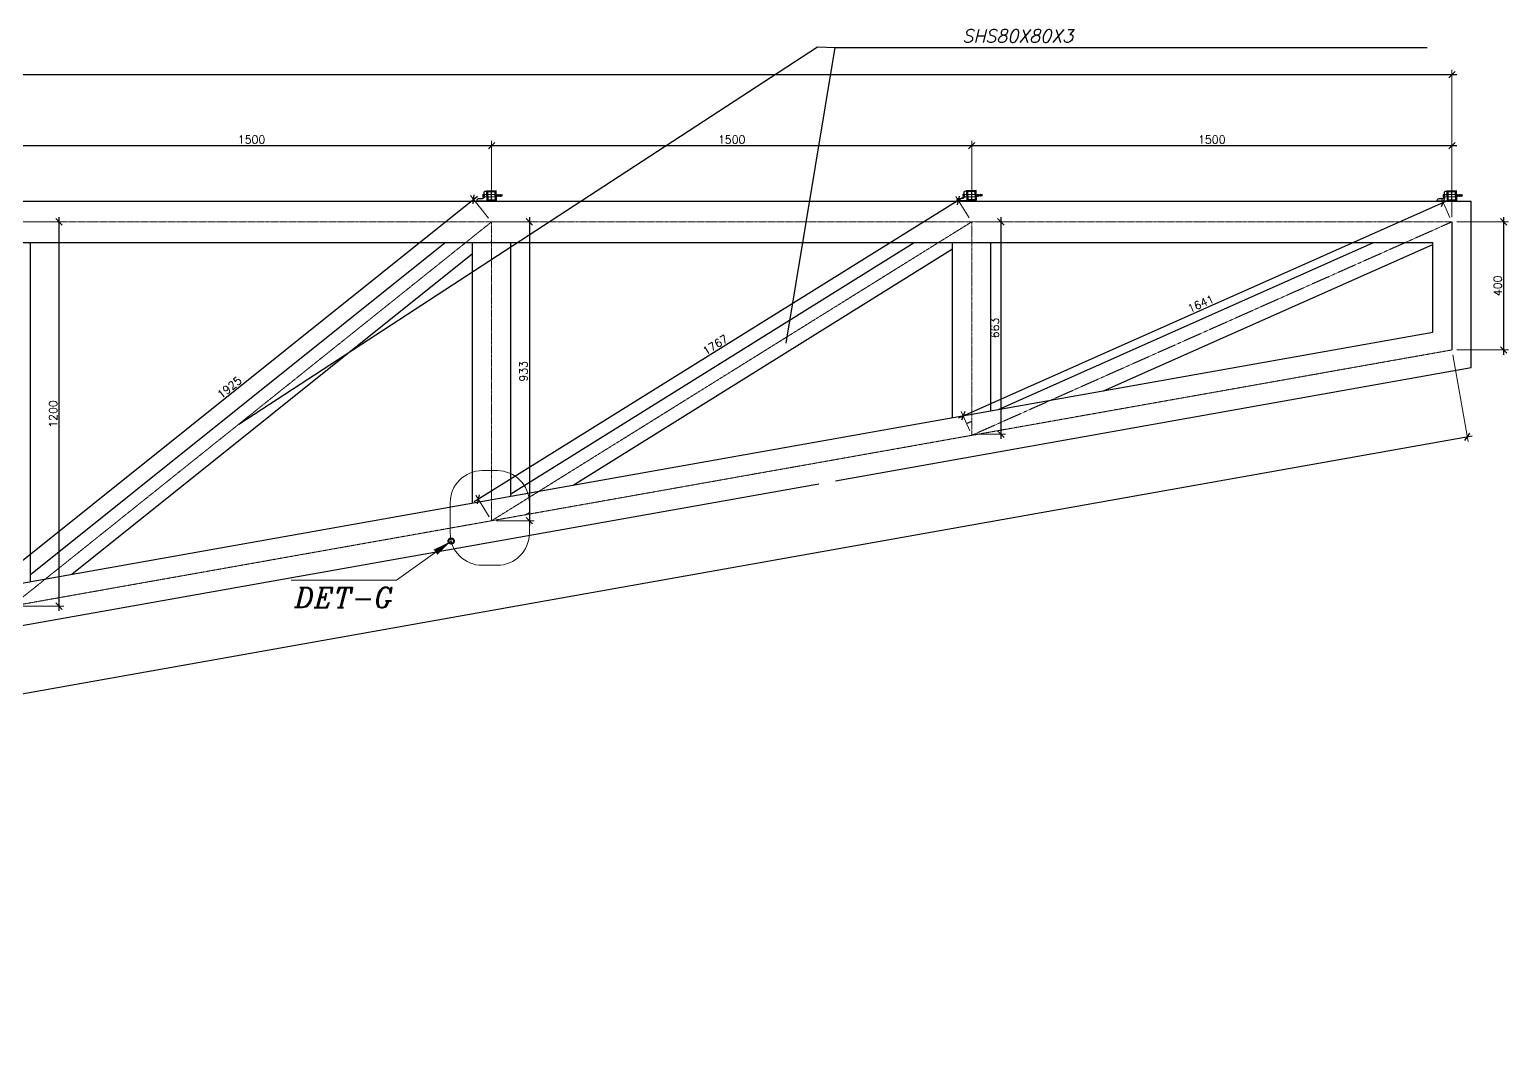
# Model space of a CAD drawing. Extents: x 60675 to 406257, y -6788 to 756297.
# Drawn here: x 398037 to 402657, y 742609 to 745762 of the extents above; entities that cross this region are included whole.
import ezdxf

# ---------------------------------------------------------------- set-up
doc = ezdxf.new("R2010")
doc.units = 0
for name, pattern in [('CENTER2', [1.125, 0.75, -0.125, 0.125, -0.125]), ('CENTERX2', [101.6, 63.5, -12.7, 12.7, -12.7]), ('CONTINU', [0])]:
    doc.linetypes.add(name, pattern=pattern)
doc.layers.get('0').update_dxf_attribs({"linetype": 'CONTINUOUS'})
doc.layers.get('Defpoints').update_dxf_attribs({"linetype": 'CONTINUOUS'})
for name, color, linetype, lineweight in [('Axis', 144, 'CENTERX2', 9), ('DIM', 247, 'CONTINUOUS', 20), ('TEXT', 7, 'CONTINUOUS', 25)]:
    doc.layers.add(name, color=color, linetype=linetype, lineweight=lineweight)
for name, color, linetype in [('bolt', 4, 'CONTINUOUS'), ('HATC H', 8, 'CONTINUOUS'), ('TRUSS-LAYOUT', 30, 'CONTINUOUS')]:
    doc.layers.add(name, color=color, linetype=linetype)
doc.styles.add('bold 1', font='italic.shx', dxfattribs={"height": 150})
doc.styles.add('BOLDTEXT4', font='italic.shx')
doc.styles.add('DIM50', font='romans.shx')
doc.styles.add('TEXT50-2.25', font='romans.shx')
doc.dimstyles.new('DIM 1-5A', dxfattribs={"dimtxt": 11.25, "dimasz": 10, "dimexe": 7.5, "dimexo": 7.5, "dimgap": 2.5, "dimtad": 1, "dimdec": 0, "dimzin": 0, "dimdsep": 46, "dimtxsty": 'DIM50', "dimblk": 'OBLIQUE', "dimcen": 2.5, "dimdle": 7.5, "dimclrd": 9, "dimclre": 9, "dimclrt": 3, "dimazin": 0, "dimtfac": 1, "dimtdec": 0, "dimtix": 1, "dimtofl": 0, "dimtmove": 0, "dimatfit": 3, "dimfxl": 1, "dimtolj": 1, "dimtzin": 0, "dimarcsym": 0})
doc.dimstyles.new('DIM-10', dxfattribs={"dimtxt": 25, "dimasz": 20, "dimexe": 15, "dimexo": 15, "dimgap": 6, "dimtad": 1, "dimdec": 0, "dimzin": 0, "dimdsep": 46, "dimtxsty": 'TEXT50-2.25', "dimblk1": 'OBLIQUE', "dimblk2": 'OBLIQUE', "dimsah": 1, "dimcen": 5, "dimdle": 15, "dimclrd": 9, "dimclre": 9, "dimclrt": 3, "dimadec": 0, "dimazin": 0, "dimtfac": 1, "dimtdec": 0, "dimtix": 1, "dimtmove": 0, "dimatfit": 0, "dimfxl": 1, "dimtolj": 1, "dimtzin": 0, "dimlwe": -1, "dimarcsym": 0})
doc.dimstyles.new('DIM-100', dxfattribs={"dimtxt": 200, "dimasz": 100, "dimexe": 75, "dimexo": 75, "dimgap": 30, "dimtad": 1, "dimdec": 0, "dimzin": 0, "dimdsep": 46, "dimtxsty": 'TEXT50-2.25', "dimblk1": 'OBLIQUE', "dimblk2": 'OBLIQUE', "dimsah": 1, "dimcen": 25, "dimdle": 75, "dimclrd": 9, "dimclre": 9, "dimclrt": 3, "dimazin": 0, "dimtfac": 1, "dimtdec": 0, "dimtmove": 0, "dimatfit": 0, "dimfxl": 1, "dimtolj": 1, "dimtzin": 0, "dimlwe": -1, "dimarcsym": 0})

# ---------------------------------------------------------------- blocks, each defined once
blk = doc.blocks.new('GREWQO')
at = {"layer": 'bolt'}
blk.add_lwpolyline([(7765238.7, 1689369.7), (7765267.9, 1689362), (7765268.6, 1689364.5, 0.414214), (7765265, 1689370.6), (7765252.8, 1689373.8, -0.414214), (7765249.2, 1689380), (7765252.4, 1689392.2, 0.414214), (7765248.8, 1689398.3), (7765246.4, 1689399)], format="xyb", close=True, dxfattribs=at)
for points in [[(7765215.5, 1689388.4), (7765217, 1689394.2)], [(7765251.1, 1689387.3), (7765248.6, 1689377.5), (7765251.5, 1689376.7), (7765254.1, 1689386.6), (7765251.2, 1689387.4)]]:
    blk.add_lwpolyline(points, dxfattribs=at)
blk.add_lwpolyline([(7765215.5, 1689388.4), (7765217, 1689394.2), (7765250.6, 1689385.4), (7765249.1, 1689379.5)], close=True, dxfattribs=at)
at = {"layer": 'HATC H'}
blk.add_line((7765197.5, 1689399.4, 334.8), (7765196, 1689393.5, 334.8), dxfattribs=at)
for points in [[(7765196, 1689393.5), (7765197.5, 1689395.2), (7765197.9, 1689393), (7765199.5, 1689398.9), (7765198, 1689397.2), (7765197.5, 1689399.4), (7765196, 1689393.5)], [(7765197.5, 1689395.2), (7765199.5, 1689398.9)], [(7765197.9, 1689393), (7765199.5, 1689398.9), (7765199.9, 1689396.6), (7765201.4, 1689398.3), (7765199.9, 1689392.5), (7765199.4, 1689394.7), (7765197.9, 1689393)], [(7765199.4, 1689394.7), (7765201.4, 1689398.3)], [(7765199.9, 1689392.5), (7765201.4, 1689398.3), (7765201.9, 1689396.1), (7765203.4, 1689397.8), (7765201.8, 1689392), (7765201.4, 1689394.2), (7765199.9, 1689392.5)], [(7765201.4, 1689394.2), (7765203.4, 1689397.8)], [(7765201.8, 1689392), (7765203.4, 1689397.8), (7765203.8, 1689395.6), (7765205.3, 1689397.3), (7765203.8, 1689391.5), (7765203.3, 1689393.7), (7765201.8, 1689392)], [(7765203.3, 1689393.7), (7765205.3, 1689397.3)], [(7765203.8, 1689391.5), (7765205.3, 1689397.3), (7765205.8, 1689395.1), (7765207.3, 1689396.8), (7765205.7, 1689391), (7765205.3, 1689393.2), (7765203.8, 1689391.5)], [(7765205.3, 1689393.2), (7765207.3, 1689396.8)], [(7765205.7, 1689391), (7765207.3, 1689396.8), (7765207.7, 1689394.6), (7765209.2, 1689396.3), (7765207.7, 1689390.4), (7765207.2, 1689392.6), (7765205.7, 1689391)], [(7765207.2, 1689392.6), (7765209.2, 1689396.3)], [(7765207.7, 1689390.4), (7765209.2, 1689396.3), (7765209.7, 1689394.1), (7765211.2, 1689395.8), (7765209.6, 1689389.9), (7765209.2, 1689392.1), (7765207.7, 1689390.4)], [(7765209.2, 1689392.1), (7765211.2, 1689395.8)], [(7765209.6, 1689389.9), (7765211.2, 1689395.8), (7765211.6, 1689393.6), (7765213.1, 1689395.3), (7765211.6, 1689389.4), (7765211.1, 1689391.6), (7765209.6, 1689389.9)], [(7765211.1, 1689391.6), (7765213.1, 1689395.3)], [(7765211.6, 1689389.4), (7765213.1, 1689395.3), (7765213.6, 1689393.1), (7765215.1, 1689394.7), (7765213.5, 1689388.9), (7765213.1, 1689391.1), (7765211.6, 1689389.4)], [(7765213.1, 1689391.1), (7765215.1, 1689394.7)], [(7765213.5, 1689388.9), (7765215.1, 1689394.7), (7765215.5, 1689392.5), (7765217, 1689394.2), (7765215.5, 1689388.4), (7765215, 1689390.6), (7765213.5, 1689388.9)], [(7765215, 1689390.6), (7765217, 1689394.2)]]:
    blk.add_lwpolyline(points, dxfattribs=at)
at = {"layer": 'TRUSS-LAYOUT'}
for points in [[(7765217.2, 1689406.7), (7765246.4, 1689399), (7765238.7, 1689369.7), (7765209.5, 1689377.5)], [(7765219.3, 1689403), (7765242.7, 1689396.8), (7765236.5, 1689373.4), (7765213.2, 1689379.6)]]:
    blk.add_lwpolyline(points, close=True, dxfattribs=at)
blk = doc.blocks.new('_Oblique')
at = {"color": 0, "linetype": 'ByBlock', "lineweight": -2}
blk.add_line((-0.5, -0.5), (0.5, 0.5), dxfattribs=at)
blk = doc.blocks.new('*D252')
at = {"layer": 'Defpoints', "color": 0, "lineweight": 25}
for p in [(399480.3, 745400), (397980.3, 745226.8), (399480.3, 745226.8)]:
    blk.add_point(p, dxfattribs=at)
at = {"layer": 'DIM', "color": 9, "lineweight": -2}
blk.add_line((397965.3, 745400), (399495.3, 745400), dxfattribs=at)
at = {"layer": 'DIM', "color": 9}
for p, q in [((397980.3, 745241.8), (397980.3, 745415)), ((399480.3, 745241.8), (399480.3, 745415))]:
    blk.add_line(p, q, dxfattribs=at)
at = {"layer": 'DIM', "color": 9, "lineweight": -2, "xscale": 20, "yscale": 20, "zscale": 20, "rotation": 180}
blk.add_blockref('_Oblique', (397980.3, 745400), dxfattribs=at)
at = {"layer": 'DIM', "color": 9, "lineweight": -2, "xscale": 20, "yscale": 20, "zscale": 20}
blk.add_blockref('_Oblique', (399480.3, 745400), dxfattribs=at)
at = {"layer": 'DIM', "color": 3, "insert": (398730.3, 745418.5), "char_height": 25, "attachment_point": 5, "style": 'TEXT50-2.25'}
blk.add_mtext('\\A1;1500', dxfattribs=at)
blk = doc.blocks.new('*D255')
at = {"layer": 'Defpoints', "color": 0, "lineweight": 25}
for p in [(400980.3, 745400), (399480.3, 745226.8), (400980.3, 745226.8)]:
    blk.add_point(p, dxfattribs=at)
at = {"layer": 'DIM', "color": 9, "lineweight": -2}
blk.add_line((399465.3, 745400), (400995.3, 745400), dxfattribs=at)
at = {"layer": 'DIM', "color": 9}
for p, q in [((399480.3, 745241.8), (399480.3, 745415)), ((400980.3, 745241.8), (400980.3, 745415))]:
    blk.add_line(p, q, dxfattribs=at)
at = {"layer": 'DIM', "color": 9, "lineweight": -2, "xscale": 20, "yscale": 20, "zscale": 20, "rotation": 180}
blk.add_blockref('_Oblique', (399480.3, 745400), dxfattribs=at)
at = {"layer": 'DIM', "color": 9, "lineweight": -2, "xscale": 20, "yscale": 20, "zscale": 20}
blk.add_blockref('_Oblique', (400980.3, 745400), dxfattribs=at)
at = {"layer": 'DIM', "color": 3, "insert": (400230.3, 745418.5), "char_height": 25, "attachment_point": 5, "style": 'TEXT50-2.25'}
blk.add_mtext('\\A1;1500', dxfattribs=at)
blk = doc.blocks.new('*D257')
at = {"layer": 'Defpoints', "color": 0, "lineweight": 25}
for p in [(402480.3, 745400), (400980.3, 745226.8), (402480.3, 745226.8)]:
    blk.add_point(p, dxfattribs=at)
at = {"layer": 'DIM', "color": 9, "lineweight": -2}
blk.add_line((400965.3, 745400), (402495.3, 745400), dxfattribs=at)
at = {"layer": 'DIM', "color": 9}
for p, q in [((400980.3, 745241.8), (400980.3, 745415)), ((402480.3, 745241.8), (402480.3, 745415))]:
    blk.add_line(p, q, dxfattribs=at)
at = {"layer": 'DIM', "color": 9, "lineweight": -2, "xscale": 20, "yscale": 20, "zscale": 20, "rotation": 180}
blk.add_blockref('_Oblique', (400980.3, 745400), dxfattribs=at)
at = {"layer": 'DIM', "color": 9, "lineweight": -2, "xscale": 20, "yscale": 20, "zscale": 20}
blk.add_blockref('_Oblique', (402480.3, 745400), dxfattribs=at)
at = {"layer": 'DIM', "color": 3, "insert": (401730.3, 745418.5), "char_height": 25, "attachment_point": 5, "style": 'TEXT50-2.25'}
blk.add_mtext('\\A1;1500', dxfattribs=at)
blk = doc.blocks.new('*D258')
at = {"layer": 'Defpoints', "color": 0, "lineweight": 25}
for p in [(402480.3, 744761.8), (402528.6, 744490.5), (391980.3, 742894.9)]:
    blk.add_point(p, dxfattribs=at)
at = {"layer": 'DIM', "color": 9}
for p, q in [((402483, 744747), (402531.2, 744475.7)), ((391983, 742880.2), (392031.2, 742608.9))]:
    blk.add_line(p, q, dxfattribs=at)
at = {"layer": 'DIM', "color": 9, "lineweight": -2}
blk.add_line((392013.8, 742621), (402543.4, 744493.1), dxfattribs=at)
at = {"layer": 'DIM', "color": 9, "lineweight": -2, "xscale": 20, "yscale": 20, "zscale": 20}
for p, rotation in [((402528.6, 744490.5), 10.081528676), ((392028.6, 742623.6), 190.081528676)]:
    blk.add_blockref('_Oblique', p, dxfattribs=dict(at, rotation=rotation))
at = {"layer": 'DIM', "color": 3, "insert": (397275.3, 743575.3), "char_height": 25, "attachment_point": 5, "rotation": 10.0815, "style": 'TEXT50-2.25'}
blk.add_mtext('\\A1;10665', dxfattribs=at)
blk = doc.blocks.new('*D259')
at = {"layer": 'Defpoints', "color": 0, "lineweight": 25}
for p in [(402480.3, 745621.4), (388981.2, 745161.8), (402480.3, 745161.8)]:
    blk.add_point(p, dxfattribs=at)
at = {"layer": 'DIM', "color": 9}
for p, q in [((388981.2, 745176.8), (388981.2, 745636.4)), ((402480.3, 745176.8), (402480.3, 745636.4))]:
    blk.add_line(p, q, dxfattribs=at)
at = {"layer": 'DIM', "color": 9, "lineweight": -2}
blk.add_line((388966.2, 745621.4), (402495.3, 745621.4), dxfattribs=at)
at = {"layer": 'DIM', "color": 9, "lineweight": -2, "xscale": 20, "yscale": 20, "zscale": 20, "rotation": 180}
blk.add_blockref('_Oblique', (388981.2, 745621.4), dxfattribs=at)
at = {"layer": 'DIM', "color": 9, "lineweight": -2, "xscale": 20, "yscale": 20, "zscale": 20}
blk.add_blockref('_Oblique', (402480.3, 745621.4), dxfattribs=at)
at = {"layer": 'DIM', "color": 3, "insert": (395730.8, 745639.9), "char_height": 25, "attachment_point": 5, "style": 'TEXT50-2.25'}
blk.add_mtext('\\A1;13499', dxfattribs=at)
blk = doc.blocks.new('*D266')
at = {"layer": 'Defpoints', "color": 0, "lineweight": 25}
for p in [(399480.3, 745161.8), (397921.6, 744028.8), (397977.8, 743958.6)]:
    blk.add_point(p, dxfattribs=at)
at = {"layer": 'DIM', "color": 9, "lineweight": -2}
blk.add_line((399435.9, 745241.3), (397909.9, 744019.4), dxfattribs=at)
at = {"layer": 'DIM', "color": 9}
for p, q in [((399471, 745173.5), (399414.8, 745243.7)), ((397968.5, 743970.3), (397912.3, 744040.5))]:
    blk.add_line(p, q, dxfattribs=at)
at = {"layer": 'DIM', "color": 9, "lineweight": -2, "xscale": 20, "yscale": 20, "zscale": 20}
for p, rotation in [((399424.1, 745232), 38.68769319489154), ((397921.6, 744028.8), 218.6876931948916)]:
    blk.add_blockref('_Oblique', p, dxfattribs=dict(at, rotation=rotation))
at = {"layer": 'DIM', "color": 3, "insert": (398661.3, 744644.8), "char_height": 25, "attachment_point": 5, "rotation": 38.6877, "style": 'TEXT50-2.25'}
blk.add_mtext('\\A1;1925', dxfattribs=at)
blk = doc.blocks.new('*D267')
at = {"layer": 'Defpoints', "color": 0, "lineweight": 25}
for p in [(400980.3, 745161.8), (399438.8, 744295.2), (399480.3, 744228.4)]:
    blk.add_point(p, dxfattribs=at)
at = {"layer": 'DIM', "color": 9, "lineweight": -2}
blk.add_line((400951.5, 745236.5), (399426, 744287.3), dxfattribs=at)
at = {"layer": 'DIM', "color": 9}
for p, q in [((400972.4, 745174.5), (400930.8, 745241.3)), ((399472.4, 744241.1), (399430.8, 744307.9))]:
    blk.add_line(p, q, dxfattribs=at)
at = {"layer": 'DIM', "color": 9, "lineweight": -2, "xscale": 20, "yscale": 20, "zscale": 20}
for p, rotation in [((400938.8, 745228.6), 31.89217605572182), ((399438.8, 744295.2), 211.8921760557218)]:
    blk.add_blockref('_Oblique', p, dxfattribs=dict(at, rotation=rotation))
at = {"layer": 'DIM', "color": 3, "insert": (400179, 744777.6), "char_height": 25, "attachment_point": 5, "rotation": 31.8922, "style": 'TEXT50-2.25'}
blk.add_mtext('\\A1;1767', dxfattribs=at)
blk = doc.blocks.new('*D268')
at = {"layer": 'Defpoints', "color": 0, "lineweight": 25}
for p in [(402453.3, 745222.5), (402480.3, 745161.8), (400980.3, 744495.1)]:
    blk.add_point(p, dxfattribs=at)
at = {"layer": 'DIM', "color": 9, "lineweight": -2}
blk.add_line((400939.6, 744549.8), (402467, 745228.6), dxfattribs=at)
at = {"layer": 'DIM', "color": 9}
for p, q in [((402474.3, 745175.5), (402447.2, 745236.3)), ((400974.3, 744508.8), (400947.2, 744569.6))]:
    blk.add_line(p, q, dxfattribs=at)
at = {"layer": 'DIM', "color": 9, "lineweight": -2, "xscale": 20, "yscale": 20, "zscale": 20}
for p, rotation in [((402453.3, 745222.5), 23.96329070722953), ((400953.3, 744555.9), 203.9632907072295)]:
    blk.add_blockref('_Oblique', p, dxfattribs=dict(at, rotation=rotation))
at = {"layer": 'DIM', "color": 3, "insert": (401695.8, 744906.1), "char_height": 25, "attachment_point": 5, "rotation": 23.9633, "style": 'TEXT50-2.25'}
blk.add_mtext('\\A1;1641', dxfattribs=at)
blk = doc.blocks.new('*D269')
at = {"layer": 'Defpoints', "color": 0, "lineweight": 25}
for p in [(402480.3, 745161.8), (402480.3, 744761.8), (402641.9, 744761.8)]:
    blk.add_point(p, dxfattribs=at)
at = {"layer": 'DIM', "color": 9}
for p, q in [((402495.3, 745161.8), (402656.9, 745161.8)), ((402495.3, 744761.8), (402656.9, 744761.8))]:
    blk.add_line(p, q, dxfattribs=at)
at = {"layer": 'DIM', "color": 9, "lineweight": -2}
blk.add_line((402641.9, 745176.8), (402641.9, 744746.8), dxfattribs=at)
at = {"layer": 'DIM', "color": 9, "lineweight": -2, "xscale": 20, "yscale": 20, "zscale": 20}
for p, rotation in [((402641.9, 745161.8), 90), ((402641.9, 744761.8), 270)]:
    blk.add_blockref('_Oblique', p, dxfattribs=dict(at, rotation=rotation))
at = {"layer": 'DIM', "color": 3, "insert": (402623.4, 744961.8), "char_height": 25, "attachment_point": 5, "rotation": 90, "style": 'TEXT50-2.25'}
blk.add_mtext('\\A1;400', dxfattribs=at)
blk = doc.blocks.new('*D270')
at = {"layer": 'Defpoints', "color": 0, "lineweight": 25}
for p in [(400980.3, 745161.8), (400978.7, 744498.7), (401071.3, 744498.7)]:
    blk.add_point(p, dxfattribs=at)
at = {"layer": 'DIM', "color": 9}
for p, q in [((400995.3, 745161.8), (401086.3, 745161.8)), ((400993.7, 744498.7), (401086.3, 744498.7))]:
    blk.add_line(p, q, dxfattribs=at)
at = {"layer": 'DIM', "color": 9, "lineweight": -2}
blk.add_line((401071.3, 745176.8), (401071.3, 744483.7), dxfattribs=at)
at = {"layer": 'DIM', "color": 9, "lineweight": -2, "xscale": 20, "yscale": 20, "zscale": 20}
for p, rotation in [((401071.3, 745161.8), 90), ((401071.3, 744498.7), 270)]:
    blk.add_blockref('_Oblique', p, dxfattribs=dict(at, rotation=rotation))
at = {"layer": 'DIM', "color": 3, "insert": (401052.8, 744830.3), "char_height": 25, "attachment_point": 5, "rotation": 90, "style": 'TEXT50-2.25'}
blk.add_mtext('\\A1;663', dxfattribs=at)
blk = doc.blocks.new('*D271')
at = {"layer": 'Defpoints', "color": 0, "lineweight": 25}
for p in [(399480.3, 745161.8), (399480.3, 744228.4), (399598.3, 744228.4)]:
    blk.add_point(p, dxfattribs=at)
at = {"layer": 'DIM', "color": 9}
for p, q in [((399495.3, 745161.8), (399613.3, 745161.8)), ((399495.3, 744228.4), (399613.3, 744228.4))]:
    blk.add_line(p, q, dxfattribs=at)
at = {"layer": 'DIM', "color": 9, "lineweight": -2}
blk.add_line((399598.3, 745176.8), (399598.3, 744213.4), dxfattribs=at)
at = {"layer": 'DIM', "color": 9, "lineweight": -2, "xscale": 20, "yscale": 20, "zscale": 20}
for p, rotation in [((399598.3, 745161.8), 90), ((399598.3, 744228.4), 270)]:
    blk.add_blockref('_Oblique', p, dxfattribs=dict(at, rotation=rotation))
at = {"layer": 'DIM', "color": 3, "insert": (399579.8, 744695.1), "char_height": 25, "attachment_point": 5, "rotation": 90, "style": 'TEXT50-2.25'}
blk.add_mtext('\\A1;933', dxfattribs=at)
blk = doc.blocks.new('*D273')
at = {"layer": 'Defpoints', "color": 0, "lineweight": 25}
for p in [(397980.3, 745161.8), (398129.1, 745161.8), (397980.3, 743961.7)]:
    blk.add_point(p, dxfattribs=at)
at = {"layer": 'DIM', "color": 9}
for p, q in [((397995.3, 745161.8), (398144.1, 745161.8)), ((397995.3, 743961.7), (398144.1, 743961.7))]:
    blk.add_line(p, q, dxfattribs=at)
at = {"layer": 'DIM', "color": 9, "lineweight": -2}
blk.add_line((398129.1, 743946.7), (398129.1, 745176.8), dxfattribs=at)
at = {"layer": 'DIM', "color": 9, "lineweight": -2, "xscale": 20, "yscale": 20, "zscale": 20}
for p, rotation in [((398129.1, 745161.8), 90), ((398129.1, 743961.7), 270)]:
    blk.add_blockref('_Oblique', p, dxfattribs=dict(at, rotation=rotation))
at = {"layer": 'DIM', "color": 3, "insert": (398110.6, 744561.7), "char_height": 25, "attachment_point": 5, "rotation": 90, "style": 'TEXT50-2.25'}
blk.add_mtext('\\A1;1200', dxfattribs=at)
blk = doc.blocks.new('LINE')
at = {"layer": 'DIM', "color": 1, "lineweight": 40}
blk.add_circle((837593.9, 475054.5), 8.59, dxfattribs=at)
at = {"layer": 'TEXT', "ltscale": 3}
blk.add_leader([(837593.9, 475054.5), (837422.7, 474932.5), (837093.6, 474932.5)], dimstyle='DIM-100', override={"dimasz": 60, "dimgap": 30, "dimtad": 0}, dxfattribs=at)

msp = doc.modelspace()

# ---------------------------------------------------------------- linework, layer by layer
at = {"color": 5}
for p, q in [((399480.34418, 745226.77196), (399480.34418, 745258.55728)), ((400980.34418, 745227.12428), (400980.34418, 745258.9096)), ((400980.34418, 745226.77196), (400980.34418, 745258.55728)), ((402480.34418, 745226.77196), (402480.34418, 745258.55728))]:
    msp.add_line(p, q, dxfattribs=at)
at = {"color": 3, "linetype": 'CONTINU', "lineweight": 25}
msp.add_line((402480.34418, 745161.77196), (402480.34418, 744761.77196), dxfattribs=at)
msp.add_line((402480.34418, 745161.77196), (402480.34418, 744761.77196), dxfattribs=at)
at = {"layer": 'Axis', "linetype": 'CENTER2'}
for p, q in [((388980.54264, 745161.77196), (402480.34418, 745161.77196)), ((397980.34418, 743961.69656), (399480.34418, 745161.77196)), ((399480.34418, 744228.38836), (399480.34418, 745161.77196)), ((399480.34418, 744228.38836), (400980.34418, 745161.77196)), ((400980.34418, 744495.08016), (400980.34418, 745161.77196)), ((400980.34418, 744495.08016), (402480.34418, 745161.77196)), ((402480.34418, 744761.77196), (402480.34418, 745161.77196)), ((399476.99048, 745096.77196), (399480.34418, 745100.64712)), ((391980.34418, 742894.92935), (402480.34418, 744761.77196))]:
    msp.add_line(p, q, dxfattribs=at)
at = {"layer": 'DIM', "color": 3}
msp.add_lwpolyline([(399350.9445, 744284.83221), (399350.9445, 744189.2759, 0.4142135624), (399450.9445, 744089.2759), (399498.30331, 744089.2759, 0.4142135624), (399598.30331, 744189.2759), (399598.30331, 744284.83221, 0.4142135624), (399498.30331, 744384.83221), (399450.9445, 744384.83221, 0.4142135624)], format="xyb", close=True, dxfattribs=at)
at = {"layer": 'TRUSS-LAYOUT'}
for p, q in [((388916.19264, 745226.77196), (402540.34418, 745226.77196)), ((402540.34418, 744706.42027), (402540.34418, 745226.77196)), ((389046.19264, 745096.77196), (402420.34418, 745096.77196)), ((398040.34418, 744038.38359), (398040.34418, 745096.77196)), ((398040.34418, 744060.92582), (399335.0705, 745096.77196)), ((399420.34418, 744283.74005), (399420.34418, 745096.77196)), ((399540.34418, 744305.07539), (399540.34418, 745096.77196)), ((399540.34418, 744312.83552), (400800.17418, 745096.77196)), ((399734.87974, 744339.66275), (400920.34418, 745077.3248)), ((400920.34418, 744550.43185), (400920.34418, 745096.77196)), ((401040.34418, 744571.76719), (401040.34418, 745096.77196)), ((401063.76814, 744575.93185), (402235.61422, 745096.77196)), ((401392.06544, 744634.30131), (402420.34418, 745091.33132)), ((402420.34418, 744817.12365), (402420.34418, 745096.77196)), ((398168.76448, 744061.21602), (399420.34418, 745062.5427)), ((391980.34418, 742960.94871), (402420.34418, 744817.12365)), ((400554.93956, 744353.42618), (402540.34418, 744706.42027)), ((400964.09813, 744531.6324), (400980.34418, 744538.85314)), ((391986.07755, 742829.92935), (400502.54844, 744344.11133)), ((399586.34178, 744247.23415), (399598.30331, 744254.67728))]:
    msp.add_line(p, q, dxfattribs=at)

# ---------------------------------------------------------------- block references
at = {"layer": 'DIM'}
msp.add_blockref('LINE', (-438239.86733, 269110.31512), dxfattribs=at)
at = {"layer": 'TEXT', "color": 1, "xscale": -1, "rotation": 347.164179824102}
for p in [(7595348.43581, -2627036.37604), (7596848.43581, -2627036.02373), (7598348.43581, -2627036.37604)]:
    msp.add_blockref('GREWQO', p, dxfattribs=at)

# ---------------------------------------------------------------- texts
at = {"layer": 'TEXT', "insert": (401123.80427, 745762.07623), "char_height": 40, "attachment_point": 2, "style": 'BOLDTEXT4'}
msp.add_mtext('SHS80X80X3', dxfattribs=at)
at = {"layer": 'TEXT', "insert": (399018.86393, 743957.11923), "char_height": 62.5, "attachment_point": 8, "rotation": 0.00783336, "style": 'bold 1'}
msp.add_mtext('DET-G', dxfattribs=at)

# ---------------------------------------------------------------- dimensions: what is measured, and where the dimension line sits
at = {"layer": 'DIM'}
for base, p1, p2, picture, middle in [((402480.34418, 745621.41026), (388981.19264, 745161.77196), (402480.34418, 745161.77196), '*D259', (395730.76841, 745639.91026)), ((399480.34418, 745400.00957), (397980.34418, 745226.77196), (399480.34418, 745226.77196), '*D252', (398730.34418, 745418.50957)), ((400980.34418, 745400.00957), (399480.34418, 745226.77196), (400980.34418, 745226.77196), '*D255', (400230.34418, 745418.50957)), ((402480.34418, 745400.00957), (400980.34418, 745226.77196), (402480.34418, 745226.77196), '*D257', (401730.34418, 745418.50957))]:
    dim = msp.add_linear_dim(base=base, p1=p1, p2=p2, dimstyle='DIM-10', override={"dimtmove": 1}, dxfattribs=at)
    dim.commit()
    dim.dimension.update_dxf_attribs({"geometry": picture, "text_midpoint": middle})
for p1, p2, distance, picture, middle in [((399480.34418, 745161.77196), (397977.84531, 743958.57316), -89.91291, '*D266', (398661.32854, 744644.79585)), ((400980.34418, 745161.77196), (399480.34418, 744228.38836), -78.69535, '*D267', (400178.9937, 744777.60328)), ((400980.34418, 744495.08016), (402480.34418, 745161.77196), 66.50984, '*D268', (401695.81733, 744906.10855)), ((391980.34418, 742894.92935), (402480.34418, 744761.77196), -275.56527, '*D258', (397275.34329, 743575.25456))]:
    dim = msp.add_aligned_dim(p1=p1, p2=p2, distance=distance, dimstyle='DIM-10', override={"dimtmove": 1}, dxfattribs=at)
    dim.commit()
    dim.dimension.update_dxf_attribs({"geometry": picture, "text_midpoint": middle})
for base, p1, p2, picture, middle in [((398129.11937, 745161.77196), (397980.34418, 743961.69656), (397980.34418, 745161.77196), '*D273', (398110.61937, 744561.73426)), ((399598.30331, 744228.38836), (399480.34418, 745161.77196), (399480.34418, 744228.38836), '*D271', (399579.80331, 744695.08016)), ((401071.30656, 744498.73538), (400980.34418, 745161.77196), (400978.71958, 744498.73538), '*D270', (401052.80656, 744830.25367)), ((402641.9484, 744761.77196), (402480.34418, 745161.77196), (402480.34418, 744761.77196), '*D269', (402623.4484, 744961.77196))]:
    dim = msp.add_linear_dim(base=base, p1=p1, p2=p2, angle=90, dimstyle='DIM-10', override={"dimtmove": 1}, dxfattribs=at)
    dim.commit()
    dim.dimension.update_dxf_attribs({"geometry": picture, "text_midpoint": middle})

# ---------------------------------------------------------------- leaders
for points in [[(398690.3325, 744529.7229, -332.1875), (400498.76045, 745708.08998, -332.1875), (400554.00376, 745705.79651, -332.1875)], [(400400.47583, 744782.6874, -332.1875), (400554.00376, 745705.79651, -332.1875), (402402.84638, 745705.79651, -332.1875)]]:
    msp.add_leader(points, dimstyle='DIM 1-5A', override={"dimgap": 50, "dimtad": 0}, dxfattribs=at)

doc.saveas('drawing.dxf')
